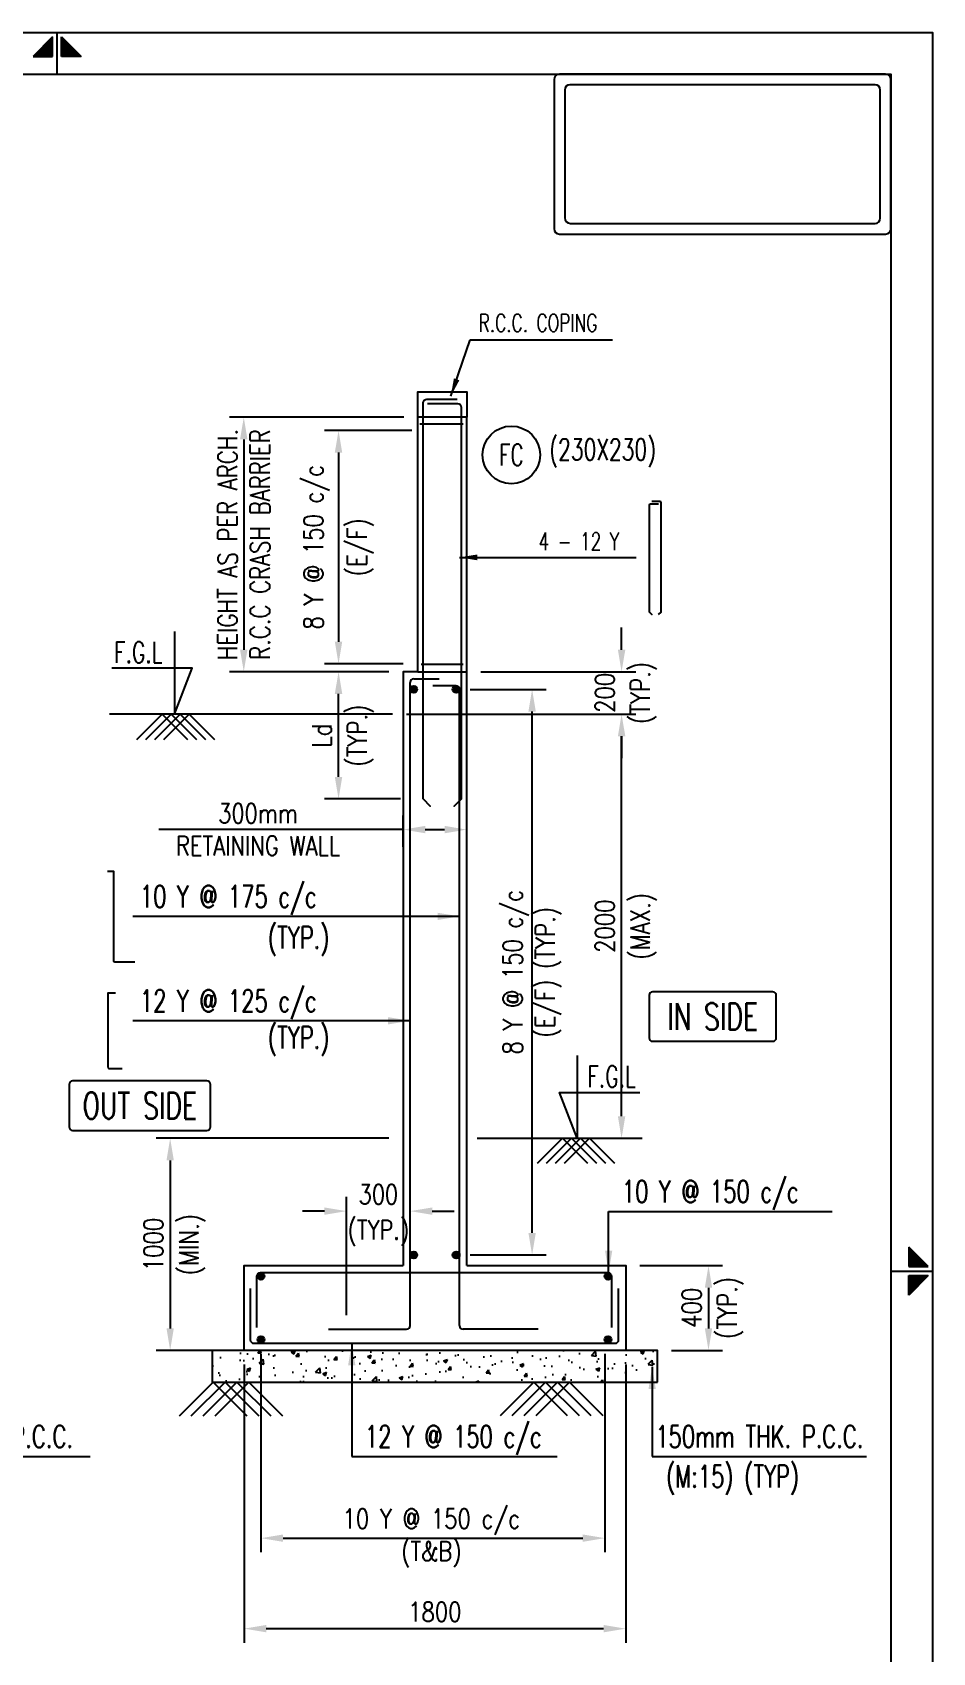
# Model space of a CAD drawing. Extents: x 345615 to 1272425, y -526289 to -156124.
# Drawn here: x 758682 to 771420, y -467106 to -444188 of the extents above; entities that cross this region are included whole.
import ezdxf
from ezdxf.enums import TextEntityAlignment as Align
from ezdxf.lldxf.tags import DXFTag

# ---------------------------------------------------------------- set-up
doc = ezdxf.new("R2010")
doc.units = 0
doc.header["$LTSCALE"] = 500
doc.header["$MEASUREMENT"] = 0
doc.header["$PDMODE"] = 35
doc.header["$PDSIZE"] = -15
doc.linetypes.add('HIDDEN2', pattern=[0.1875, 0.125, -0.0625])
doc.layers.get('DEFPOINTS').update_dxf_attribs({"color": 4})
for name, color, linetype in [('NO. BEAM', 3, 'Continuous'), ('PNA', 10, 'Continuous'), ('S-BEAM INNER', 4, 'HIDDEN2'), ('S-BEAM OUTER', 4, 'Continuous'), ('S-COLUMN', 1, 'Continuous'), ('S-COLUMN CIRCLE', 9, 'Continuous'), ('S-COLUMN NO', 2, 'Continuous'), ('S-COLUMN SIZES', 2, 'Continuous'), ('S-CONCRET LINE', 4, 'Continuous'), ('S-DIM-1', 5, 'Continuous'), ('S-DROP PANNEL', 3, 'Continuous'), ('S-FOOTING', 4, 'Continuous'), ('S-LEVEL SECTION', 3, 'Continuous'), ('S-PCC', 9, 'Continuous'), ('S-REINFORCEMENT', 6, 'Continuous'), ('S-RETAINING WALL', 6, 'Continuous'), ('S-STIRUPS)', 3, 'Continuous'), ('S-TEXT-1', 4, 'Continuous'), ('SCHEDULE LINE-1', 7, 'Continuous'), ('TEXT', 4, 'Continuous'), ('TEXT (SHEET)', 4, 'Continuous'), ('TITLE', 4, 'Continuous')]:
    doc.layers.add(name, color=color, linetype=linetype)
doc.styles.add('ROMANS', font='simplex.shx', dxfattribs={"width": 0.8, "height": 275, "bigfont": 'bigfont.shx'})
tags = doc.linetypes.add('HIDDEN', pattern=[0.375, 0.25, -0.125]).pattern_tags.tags
tags[6:7] = [DXFTag(74, 4), DXFTag(75, 0), DXFTag(340, '0'), DXFTag(46, 1.0), DXFTag(50, 0.0), DXFTag(44, 0.0), DXFTag(45, 0.0)]
tags[4:5] = [DXFTag(74, 4), DXFTag(75, 0), DXFTag(340, '0'), DXFTag(46, 1.0), DXFTag(50, 0.0), DXFTag(44, 0.0), DXFTag(45, 0.0)]
doc.dimstyles.new('dim100', dxfattribs={"dimtxt": 250, "dimasz": 250, "dimexe": 200, "dimexo": 200, "dimgap": 100, "dimtad": 1, "dimdec": 0, "dimzin": 0, "dimdsep": 46, "dimtxsty": 'ROMANS', "dimcen": 0, "dimclrd": 5, "dimclre": 5, "dimclrt": 4, "dimadec": 0, "dimazin": 0, "dimtfac": 1, "dimtdec": 0, "dimtix": 1, "dimtofl": 0, "dimtmove": 2, "dimatfit": 3, "dimfxl": 0, "dimtolj": 1, "dimtzin": 0, "dimlwd": -1, "dimlwe": -1, "dimarcsym": 0})
doc.dimstyles.new('dim25', dxfattribs={"dimtxt": 250, "dimasz": 250, "dimexe": 200, "dimexo": 200, "dimgap": 100, "dimtad": 1, "dimdec": 0, "dimlfac": 0.25, "dimzin": 0, "dimdsep": 46, "dimtxsty": 'ROMANS', "dimcen": 0, "dimclrd": 5, "dimclre": 5, "dimclrt": 4, "dimadec": 0, "dimazin": 0, "dimtfac": 1, "dimtdec": 0, "dimtix": 1, "dimtofl": 0, "dimtmove": 2, "dimatfit": 3, "dimfxl": 0, "dimtolj": 1, "dimtzin": 0, "dimlwd": -1, "dimlwe": -1, "dimarcsym": 0})
doc.dimstyles.new('dim33.33', dxfattribs={"dimtxt": 250, "dimasz": 250, "dimexe": 200, "dimexo": 200, "dimgap": 100, "dimtad": 1, "dimdec": 0, "dimlfac": 0.333331, "dimzin": 0, "dimdsep": 46, "dimtxsty": 'ROMANS', "dimcen": 0, "dimclrd": 5, "dimclre": 5, "dimclrt": 4, "dimadec": 0, "dimazin": 0, "dimtfac": 1, "dimtdec": 0, "dimtix": 1, "dimtofl": 0, "dimtmove": 2, "dimatfit": 3, "dimfxl": 0, "dimtolj": 1, "dimtzin": 0, "dimlwd": -1, "dimlwe": -1, "dimarcsym": 0})

# ---------------------------------------------------------------- blocks, each defined once
blk = doc.blocks.new('MID')
at = {"layer": 'TEXT'}
for p, q in [((8.94, 1.07), (4.27, 5.74)), ((4.27, 5.74), (4.27, 1.07)), ((0, 0), (10, 0)), ((4.27, 1.07), (8.94, 1.07)), ((8.94, -1.07), (4.27, -5.74)), ((4.27, -1.07), (8.94, -1.07)), ((4.27, -5.74), (4.27, -1.07))]:
    blk.add_line(p, q, dxfattribs=at)
for points in [[(4.27, 5.74), (8.94, 1.07), (4.27, 1.07)], [(4.27, -5.74), (8.94, -1.07), (4.27, -1.07)]]:
    blk.add_solid(points, dxfattribs=at)
blk = doc.blocks.new('A4')
at = {"layer": 'PNA', "color": 4}
blk.add_lwpolyline([(261008, -3862), (241268, -3862), (241268, 24056), (261008, 24056)], close=True, dxfattribs=at)
at = {"layer": 'PNA', "color": 3}
blk.add_lwpolyline([(260538, -3392), (241738, -3392), (241738, 23586), (260538, 23586)], close=True, dxfattribs=at)
at = {"layer": 'TEXT (SHEET)', "color": 4, "xscale": -46.99999999999999, "yscale": 46.99999999999999, "zscale": 46.99999999999999, "rotation": 270}
blk.add_blockref('MID', (251138, 23586), dxfattribs=at)
at = {"layer": 'TEXT (SHEET)', "color": 4, "xscale": 46.99999999999999, "yscale": 46.99999999999999, "zscale": 46.99999999999999}
blk.add_blockref('MID', (260538, 10097), dxfattribs=at)
blk = doc.blocks.new('*D698')
at = {"layer": 'DEFPOINTS', "color": 0}
for p in [(764827, -455464), (763927, -455907), (764827, -455907)]:
    blk.add_point(p, dxfattribs=at)
at = {"layer": 'S-DIM-1', "color": 5}
for p, q in [((763927, -455707), (763927, -455264)), ((764827, -455707), (764827, -455264))]:
    blk.add_line(p, q, dxfattribs=at)
at = {"layer": 'S-DIM-1', "color": 5, "lineweight": -3}
for p, q in [((763927, -455464), (760472, -455464)), ((764240, -455464), (764515, -455464))]:
    blk.add_line(p, q, dxfattribs=at)
at = {"layer": 'S-DIM-1', "color": 5}
for points in [[(764240, -455412), (764240, -455516), (763927, -455464)], [(764515, -455516), (764515, -455412), (764827, -455464)]]:
    blk.add_solid(points, dxfattribs=at)
at = {"layer": 'S-DIM-1', "color": 4, "insert": (761874, -455464), "char_height": 275, "attachment_point": 5, "style": 'ROMANS'}
blk.add_mtext('\\A1;{300mm\\PRETAINING WALL}', dxfattribs=at)
blk = doc.blocks.new('*D699')
at = {"layer": 'DEFPOINTS', "color": 0}
for p in [(761916, -462681), (766782, -462681), (766782, -465487)]:
    blk.add_point(p, dxfattribs=at)
at = {"layer": 'S-DIM-1', "color": 5}
for p, q in [((761916, -462881), (761916, -465687)), ((766782, -462881), (766782, -465687)), ((762228, -465487), (766470, -465487))]:
    blk.add_line(p, q, dxfattribs=at)
for points in [[(762228, -465435), (762228, -465539), (761916, -465487)], [(766470, -465539), (766470, -465435), (766782, -465487)]]:
    blk.add_solid(points, dxfattribs=at)
at = {"layer": 'S-DIM-1', "color": 4, "insert": (764327, -465487), "char_height": 275, "attachment_point": 5, "style": 'ROMANS'}
blk.add_mtext('\\A1;{10 Y @ 150 c/c\\P(T&B)}', dxfattribs=at)
blk = doc.blocks.new('*D700')
at = {"layer": 'DEFPOINTS', "color": 0}
for p in [(764250, -449819), (763014, -453119), (764130, -453119)]:
    blk.add_point(p, dxfattribs=at)
at = {"layer": 'S-DIM-1', "color": 5}
for p, q in [((764050, -449819), (762814, -449819)), ((763014, -450131), (763014, -452806)), ((763930, -453119), (762814, -453119))]:
    blk.add_line(p, q, dxfattribs=at)
for points in [[(763066, -450131), (762961, -450131), (763014, -449819)], [(762961, -452806), (763066, -452806), (763014, -453119)]]:
    blk.add_solid(points, dxfattribs=at)
at = {"layer": 'S-DIM-1', "color": 4, "char_height": 275, "attachment_point": 5, "rotation": 90, "style": 'ROMANS'}
for s, insert in [('\\A1;{8 Y @ 150 c/c', (762704, -451469)), ('(E/F)}', (763323, -451469))]:
    blk.add_mtext(s, dxfattribs=dict(at, insert=insert))
blk = doc.blocks.new('*D701')
at = {"layer": 'DEFPOINTS', "color": 0}
for p in [(764137, -449631), (761673, -453231), (763927, -453231)]:
    blk.add_point(p, dxfattribs=at)
at = {"layer": 'S-DIM-1', "color": 5}
for p, q in [((763937, -449631), (761473, -449631)), ((761673, -449944), (761673, -452919)), ((763727, -453231), (761473, -453231))]:
    blk.add_line(p, q, dxfattribs=at)
for points in [[(761725, -449944), (761620, -449944), (761673, -449631)], [(761620, -452919), (761725, -452919), (761673, -453231)]]:
    blk.add_solid(points, dxfattribs=at)
at = {"layer": 'S-DIM-1', "color": 4, "insert": (761673, -451431), "char_height": 275, "attachment_point": 5, "rotation": 90, "style": 'ROMANS'}
blk.add_mtext('\\A1;{HEIGHT AS PER ARCH.\\PR.C.C CRASH BARRIER}', dxfattribs=at)
blk = doc.blocks.new('*D702')
at = {"layer": 'DEFPOINTS', "color": 0}
for p in [(763014, -453231), (763927, -453231), (764092, -455031)]:
    blk.add_point(p, dxfattribs=at)
at = {"layer": 'S-DIM-1', "color": 5}
for p, q in [((763727, -453231), (762814, -453231)), ((763014, -454719), (763014, -453544)), ((763892, -455031), (762814, -455031))]:
    blk.add_line(p, q, dxfattribs=at)
for points in [[(763066, -453544), (762961, -453544), (763014, -453231)], [(762961, -454719), (763066, -454719), (763014, -455031)]]:
    blk.add_solid(points, dxfattribs=at)
at = {"layer": 'S-DIM-1', "color": 4, "char_height": 275, "attachment_point": 5, "rotation": 90, "style": 'ROMANS'}
for s, insert in [('(TYP.)}', (763323, -454131)), ('\\A1;{Ld', (762776, -454131))]:
    blk.add_mtext(s, dxfattribs=dict(at, insert=insert))
blk = doc.blocks.new('*D703')
at = {"layer": 'DEFPOINTS', "color": 0}
for p in [(761677, -462831), (767077, -462831), (767077, -466767)]:
    blk.add_point(p, dxfattribs=at)
at = {"layer": 'S-DIM-1', "color": 5}
for p, q in [((761677, -463031), (761677, -466967)), ((767077, -463031), (767077, -466967)), ((761990, -466767), (766765, -466767))]:
    blk.add_line(p, q, dxfattribs=at)
for points in [[(761990, -466715), (761990, -466819), (761677, -466767)], [(766765, -466819), (766765, -466715), (767077, -466767)]]:
    blk.add_solid(points, dxfattribs=at)
at = {"layer": 'S-DIM-1', "color": 4, "insert": (764377, -466529), "char_height": 275, "attachment_point": 5, "style": 'ROMANS'}
blk.add_mtext('\\A1;1800', dxfattribs=at)
blk = doc.blocks.new('*D704')
at = {"layer": 'DEFPOINTS', "color": 0}
for p in [(764827, -453231), (764827, -453831), (767019, -453831)]:
    blk.add_point(p, dxfattribs=at)
at = {"layer": 'S-DIM-1', "color": 5}
for p, q in [((767019, -452919), (767019, -452606)), ((765027, -453231), (767219, -453231)), ((765027, -453831), (767219, -453831)), ((767019, -454144), (767019, -454456))]:
    blk.add_line(p, q, dxfattribs=at)
for points in [[(766967, -452919), (767072, -452919), (767019, -453231)], [(767072, -454144), (766967, -454144), (767019, -453831)]]:
    blk.add_solid(points, dxfattribs=at)
at = {"layer": 'S-DIM-1', "color": 4, "char_height": 275, "attachment_point": 5, "rotation": 90, "style": 'ROMANS'}
for s, insert in [('\\A1;{200', (766782, -453531)), ('(TYP.)}', (767329, -453531))]:
    blk.add_mtext(s, dxfattribs=dict(at, insert=insert))
blk = doc.blocks.new('*D705')
at = {"layer": 'DEFPOINTS', "color": 0}
for p in [(764677, -453481), (765753, -453481), (764677, -461481)]:
    blk.add_point(p, dxfattribs=at)
at = {"layer": 'S-DIM-1', "color": 5}
for p, q in [((764877, -453481), (765953, -453481)), ((765753, -461169), (765753, -453794)), ((764877, -461481), (765953, -461481))]:
    blk.add_line(p, q, dxfattribs=at)
for points in [[(765805, -453794), (765701, -453794), (765753, -453481)], [(765701, -461169), (765805, -461169), (765753, -461481)]]:
    blk.add_solid(points, dxfattribs=at)
at = {"layer": 'S-DIM-1', "color": 4, "insert": (765753, -457481), "char_height": 275, "attachment_point": 5, "rotation": 90, "style": 'ROMANS'}
blk.add_mtext('\\A1;8 Y @ 150 c/c\\P(E/F) (TYP.)', dxfattribs=at)
blk = doc.blocks.new('*D706')
at = {"layer": 'DEFPOINTS', "color": 0}
for p in [(763927, -459831), (760631, -462831), (763477, -462831)]:
    blk.add_point(p, dxfattribs=at)
at = {"layer": 'S-DIM-1', "color": 5}
for p, q in [((763727, -459831), (760431, -459831)), ((760631, -460144), (760631, -462519)), ((763277, -462831), (760431, -462831))]:
    blk.add_line(p, q, dxfattribs=at)
for points in [[(760683, -460144), (760579, -460144), (760631, -459831)], [(760579, -462519), (760683, -462519), (760631, -462831)]]:
    blk.add_solid(points, dxfattribs=at)
at = {"layer": 'S-DIM-1', "color": 4, "char_height": 275, "attachment_point": 5, "rotation": 90, "style": 'ROMANS'}
for s, insert in [('\\A1;1000', (760394, -461331)), ('(MIN.)', (760941, -461331))]:
    blk.add_mtext(s, dxfattribs=dict(at, insert=insert))
blk = doc.blocks.new('*D707')
at = {"layer": 'DEFPOINTS', "color": 0}
for p in [(763777, -453831), (767019, -453831), (766649, -459831)]:
    blk.add_point(p, dxfattribs=at)
at = {"layer": 'S-DIM-1', "color": 5}
for p, q in [((763977, -453831), (767219, -453831)), ((767019, -459519), (767019, -454144)), ((766849, -459831), (767219, -459831))]:
    blk.add_line(p, q, dxfattribs=at)
for points in [[(767072, -454144), (766967, -454144), (767019, -453831)], [(766967, -459519), (767072, -459519), (767019, -459831)]]:
    blk.add_solid(points, dxfattribs=at)
at = {"layer": 'S-DIM-1', "color": 4, "char_height": 275, "attachment_point": 5, "rotation": 90, "style": 'ROMANS'}
for s, insert in [('\\A1;{2000', (766782, -456831)), ('(MAX.)}', (767329, -456831))]:
    blk.add_mtext(s, dxfattribs=dict(at, insert=insert))
blk = doc.blocks.new('*D708')
at = {"layer": 'DEFPOINTS', "color": 0}
for p in [(767077, -461631), (767527, -462831), (768249, -462831)]:
    blk.add_point(p, dxfattribs=at)
at = {"layer": 'S-DIM-1', "color": 5}
for p, q in [((767277, -461631), (768449, -461631)), ((768249, -461944), (768249, -462519)), ((767727, -462831), (768449, -462831))]:
    blk.add_line(p, q, dxfattribs=at)
for points in [[(768301, -461944), (768197, -461944), (768249, -461631)], [(768197, -462519), (768301, -462519), (768249, -462831)]]:
    blk.add_solid(points, dxfattribs=at)
at = {"layer": 'S-DIM-1', "color": 4, "char_height": 275, "attachment_point": 5, "rotation": 90, "style": 'ROMANS'}
for s, insert in [('\\A1;{400', (768011, -462231)), ('(TYP.)}', (768558, -462231))]:
    blk.add_mtext(s, dxfattribs=dict(at, insert=insert))
blk = doc.blocks.new('*D711')
at = {"layer": 'DEFPOINTS', "color": 0}
for p in [(764027, -460861), (764027, -462481), (763127, -462531)]:
    blk.add_point(p, dxfattribs=at)
at = {"layer": 'S-DIM-1', "color": 5}
for p, q in [((762814, -460861), (762502, -460861)), ((763127, -462331), (763127, -460661)), ((764027, -462281), (764027, -460661)), ((764340, -460861), (764652, -460861))]:
    blk.add_line(p, q, dxfattribs=at)
for points in [[(762814, -460913), (762814, -460809), (763127, -460861)], [(764340, -460809), (764340, -460913), (764027, -460861)]]:
    blk.add_solid(points, dxfattribs=at)
at = {"layer": 'S-DIM-1', "color": 4, "char_height": 275, "attachment_point": 5, "style": 'ROMANS'}
for s, insert in [('\\A1;{300', (763577, -460624)), ('(TYP.)}', (763577, -461171))]:
    blk.add_mtext(s, dxfattribs=dict(at, insert=insert))

msp = doc.modelspace()

# ---------------------------------------------------------------- hatches: boundary and pattern name
at = {"layer": 'S-PCC', "linetype": 'ByBlock'}
h = msp.add_hatch(dxfattribs=at)
h.set_pattern_fill('AR-CONC,_O', color=8, scale=75)
h.set_pattern_definition([(50, (709144.6, -205709.95), (537.9451, -47.0641), [56.25, -618.75]), (355, (709144.6, -205709.95), (-104.0635, 564.1441), [45, -495]), (100.45144, (709189.4, -205713.9), (433.8816, 517.08), [47.8051, -525.8566]), (46.1842, (709144.6, -205559.95), (800.431, -124.1395), [84.375, -928.125]), (96.63564, (709211.3, -205570.3), (700.9965, 730.589), [71.7078, -788.7853]), (351.18416, (709144.6, -205559.95), (700.9965, 730.589), [67.5, -742.5]), (21, (709219.6, -205597.45), (447.6803, -301.9642), [56.25, -618.75]), (326, (709219.6, -205597.45), (182.4865, 543.8625), [45, -495]), (71.45144, (709256.9, -205622.6), (630.1668, 241.8984), [47.8051, -525.8566]), (37.5, (709144.58, -205709.95), (9.11989, 249.67039), [0, -489, 0, -502.5, 0, -496.875]), (7.5, (709144.58, -205709.95), (197.30215, 295.80878), [0, -286.5, 0, -477.75, 0, -189.375]), (327.5, (708977.33, -205709.95), (400.36683, -16.91615), [0, -187.5, 0, -585, 0, -776.25]), (317.5, (708902.33, -205709.95), (437.38963, 75.07874), [0, -243.75, 0, -388.5, 0, -551.25])])
h.paths.add_polyline_path([(761227.316, -462831.08), (761227.316, -463281.08), (767527.316, -463281.08), (767527.316, -462831.08)])

# ---------------------------------------------------------------- linework, layer by layer
at = {"layer": 'NO. BEAM', "color": 7}
for points in [[(769158.252, -457759.176), (767458.252, -457759.176, 0.414213562), (767408.252, -457809.176), (767408.252, -458409.176, 0.414213562), (767458.252, -458459.176), (769158.252, -458459.176, 0.414213562), (769208.252, -458409.176), (769208.252, -457809.176, 0.414213562)], [(761151.104, -459019.001), (759251.104, -459019.001, 0.414213562), (759201.104, -459069.001), (759201.104, -459669.001, 0.414213562), (759251.104, -459719.001), (761151.104, -459719.001, 0.414213562), (761201.104, -459669.001), (761201.104, -459069.001, 0.414213562)]]:
    msp.add_lwpolyline(points, format="xyb", close=True, dxfattribs=at)
at = {"layer": 'S-BEAM INNER', "color": 8, "ltscale": 1500, "elevation": -24.95}
msp.add_lwpolyline([(764137.316, -453231.08), (764827.316, -453231.08)], dxfattribs=at)
at = {"layer": 'S-BEAM OUTER', "ltscale": 2, "elevation": -24.95}
msp.add_lwpolyline([(764137.316, -453231.08), (764137.316, -449631.08)], dxfattribs=at)
at = {"layer": 'S-COLUMN', "color": 8, "linetype": 'HIDDEN', "ltscale": 750, "elevation": -24.95}
msp.add_lwpolyline([(764827.316, -449631.08), (764137.316, -449631.08)], dxfattribs=at)
at = {"layer": 'S-COLUMN CIRCLE'}
msp.add_circle((765459.842, -450163.739, -24.95), 407.525, dxfattribs=at)
at = {"layer": 'S-CONCRET LINE'}
for p, q in [((764827.316, -449631.08, -24.95), (764137.316, -449631.08, -24.95)), ((764827.316, -453231.08, -24.95), (764827.316, -449631.08, -24.95))]:
    msp.add_line(p, q, dxfattribs=at)
at = {"layer": 'S-CONCRET LINE', "elevation": -24.95}
msp.add_lwpolyline([(764137.316, -449631.08), (764137.316, -449271.08), (764827.316, -449271.08), (764827.316, -449631.08)], close=True, dxfattribs=at)
at = {"layer": 'S-FOOTING', "elevation": -24.95}
for points in [[(761677.316, -462831.08), (761677.316, -461631.08), (763927.316, -461631.08)], [(764827.316, -461631.08), (767077.316, -461631.08), (767077.316, -462831.08), (761677.316, -462831.08)]]:
    msp.add_lwpolyline(points, dxfattribs=at)
at = {"layer": 'S-LEVEL SECTION'}
for p, q in [((763777.316, -453831.08, -24.95), (759772.083, -453831.08)), ((764977.316, -459831.08, -24.95), (767311.271, -459831.08))]:
    msp.add_line(p, q, dxfattribs=at)
for points in [[(760693.937, -452660.681), (760693.937, -453831.08), (760943.937, -453181.08), (759806.339, -453181.08)], [(766389.417, -458660.681), (766389.417, -459831.08), (766139.417, -459181.08), (767277.015, -459181.08)]]:
    msp.add_lwpolyline(points, dxfattribs=at)
at = {"layer": 'S-PCC', "color": 8}
for points in [[(760161.833, -454189.053), (760519.806, -453831.08), (760877.779, -454189.053)], [(760288.396, -454189.053), (760646.369, -453831.08), (761004.341, -454189.053)], [(760414.958, -454189.053), (760772.931, -453831.08), (761130.904, -454189.053)], [(760541.521, -454189.053), (760899.494, -453831.08), (761257.466, -454189.053)], [(766541.833, -460189.053), (766183.861, -459831.08), (765825.888, -460189.053)], [(766668.396, -460189.053), (766310.423, -459831.08), (765952.45, -460189.053)], [(766794.958, -460189.053), (766436.986, -459831.08), (766079.013, -460189.053)], [(766921.521, -460189.053), (766563.548, -459831.08), (766205.575, -460189.053)]]:
    msp.add_lwpolyline(points, dxfattribs=at)
at = {"layer": 'S-PCC', "color": 8, "linetype": 'ByBlock', "elevation": -24.95}
msp.add_lwpolyline([(767527.316, -463281.08), (767527.316, -462831.08), (761227.316, -462831.08), (761227.316, -463281.08)], close=True, dxfattribs=at)
at = {"layer": 'S-PCC', "color": 8, "elevation": -24.95}
for points in [[(760761.623, -463758.377), (761238.921, -463281.08), (761716.218, -463758.377)], [(760930.373, -463758.377), (761407.671, -463281.08), (761884.968, -463758.377)], [(761099.123, -463758.377), (761576.421, -463281.08), (762053.718, -463758.377)], [(761267.873, -463758.377), (761745.171, -463281.08), (762222.468, -463758.377)], [(766253.363, -463758.377), (765776.066, -463281.08), (765298.769, -463758.377)], [(766422.113, -463758.377), (765944.816, -463281.08), (765467.519, -463758.377)], [(766590.863, -463758.377), (766113.566, -463281.08), (765636.269, -463758.377)], [(766759.613, -463758.377), (766282.316, -463281.08), (765805.019, -463758.377)]]:
    msp.add_lwpolyline(points, dxfattribs=at)
at = {"layer": 'S-REINFORCEMENT', "color": 5}
for p, q in [((764027.316, -462481.08, -24.95), (764027.316, -453381.08, -24.95)), ((764077.316, -453331.08, -24.95), (764437.316, -453331.08, -24.95)), ((764677.316, -453431.08, -24.95), (764347.316, -453431.08, -24.95)), ((764727.316, -462481.08, -24.95), (764727.316, -453481.08, -24.95)), ((762872.316, -462531.08, -24.95), (763977.316, -462531.08, -24.95)), ((765837.316, -462531.08, -24.95), (764777.316, -462531.08, -24.95))]:
    msp.add_line(p, q, dxfattribs=at)
at = {"layer": 'S-REINFORCEMENT', "color": 5, "ltscale": 10, "elevation": -24.95}
for points in [[(764212.316, -455031.08), (764312.316, -455131.08), (764212.316, -455031.08), (764212.316, -449425.633, -0.414213562), (764262.316, -449375.633), (764692.316, -449375.633)], [(764752.316, -455031.08), (764652.316, -455131.08), (764752.316, -455031.08), (764752.316, -449491.912, 0.414213562), (764702.316, -449441.912), (764272.316, -449441.912)], [(767413.816, -452390.176), (767447.15, -452423.51), (767413.816, -452390.176), (767413.816, -450873.51, -0.414213562), (767430.483, -450856.843), (767543.816, -450856.843)], [(767543.816, -452423.51), (767577.15, -452390.176), (767577.15, -450840.176, 0.414213562), (767560.483, -450823.51), (767447.15, -450823.51)]]:
    msp.add_lwpolyline(points, format="xyb", dxfattribs=at)
at = {"layer": 'S-REINFORCEMENT', "color": 5, "const_width": 50}
for points, elevation in [([(764077.316, -453456.08, -1), (764077.316, -453506.08, -1)], -24.95), ([(764677.316, -453456.08, 1), (764677.316, -453506.08, 1)], -24.95), ([(764077.316, -461506.08, 1), (764077.316, -461456.08, 1)], -17444.192), ([(764677.316, -461506.08, -1), (764677.316, -461456.08, -1)], -24.95), ([(761916.459, -461756.08, -1), (761916.459, -461806.08, -1)], -36297.515), ([(766827.316, -461756.08, 1), (766827.316, -461806.08, 1)], -36297.515), ([(761916.459, -462706.08, 1), (761916.459, -462656.08, 1)], -36297.515), ([(766827.316, -462706.08, -1), (766827.316, -462656.08, -1)], -36297.515)]:
    msp.add_lwpolyline(points, format="xyb", close=True, dxfattribs=dict(at, elevation=elevation))
at = {"layer": 'S-REINFORCEMENT', "color": 5}
for points, elevation in [([(760132.718, -457341.71), (759849.385, -457341.71, -0.414213562), (759832.718, -457325.043), (759832.718, -456058.376), (759745.194, -456058.376)], -1024321.052), ([(759859.919, -457777.238), (759751.432, -457777.238), (759751.432, -458827.238, 0.414213562), (759768.099, -458843.905), (759951.432, -458843.905)], -24.95), ([(761859.214, -462506.08), (761859.214, -461781.08, -0.414213562), (761909.214, -461731.08), (766827.316, -461731.08, -0.414213562), (766877.316, -461781.08), (766877.316, -462506.08)], -24.95), ([(761765.622, -461956.08), (761765.622, -462681.08, 0.414213562), (761815.622, -462731.08), (766927.316, -462731.08, 0.414213562), (766977.316, -462681.08), (766977.316, -461956.08)], -24.95)]:
    msp.add_lwpolyline(points, format="xyb", dxfattribs=dict(at, elevation=elevation))
for centre in [(764077.316, -453481.08, 17394.292), (764677.316, -453481.08, 17394.292), (764077.316, -461481.08, -24.95), (764677.316, -461481.08, 17394.292), (761916.459, -461781.08, -24.95), (766827.316, -461781.08, -24.95), (761916.459, -462681.08, -24.95), (766827.316, -462681.08, -24.95)]:
    msp.add_circle(centre, 50, dxfattribs=at)
for centre, start, end in [((764077.316, -453381.08, -24.95), 90, 180), ((764677.316, -453481.08, -24.95), 0, 90), ((763977.316, -462481.08, -24.95), 270, 0), ((764777.316, -462481.08, -24.95), 180, 270)]:
    msp.add_arc(centre, 50, start, end, dxfattribs=at)
at = {"layer": 'S-RETAINING WALL', "color": 4, "ltscale": 2500, "elevation": -24.95}
for points in [[(764137.316, -453231.08), (763927.316, -453231.08), (763927.316, -461631.08)], [(764827.316, -461631.08), (764827.316, -453231.08)]]:
    msp.add_lwpolyline(points, dxfattribs=at)
at = {"layer": 'S-STIRUPS)', "color": 2, "ltscale": 750}
for p, q in [((764777.316, -449731.08, -24.95), (764165.283, -449731.08, -24.95)), ((764777.316, -453130.202, -24.95), (764181.715, -453130.202, -24.95))]:
    msp.add_line(p, q, dxfattribs=at)
at = {"layer": 'SCHEDULE LINE-1', "color": 2}
for points in [[(766064.011, -444852.515), (766064.011, -446964.516, 0.414213562), (766139.011, -447039.516), (770755.511, -447039.516, 0.414213562), (770830.511, -446964.516), (770830.511, -444852.515, 0.414213562), (770755.511, -444777.515), (766139.011, -444777.515, 0.414213562)], [(766214.011, -445002.515), (766214.011, -446809.516, 0.414213562), (766294.011, -446889.516), (770605.511, -446889.516, 0.414213562), (770680.511, -446814.516), (770680.511, -445002.515, 0.414213562), (770605.511, -444927.515), (766289.011, -444927.515, 0.414213562)]]:
    msp.add_lwpolyline(points, format="xyb", close=True, dxfattribs=at)

# ---------------------------------------------------------------- block references
at = {"xscale": 1.25523012566191, "yscale": 1.25523012566191, "zscale": 1.25523012566191}
msp.add_blockref('A4', (443794.853, -474383.882), dxfattribs=at)

# ---------------------------------------------------------------- texts
at = {"layer": 'S-COLUMN NO', "style": 'ROMANS', "width": 0.7}
msp.add_text('FC', height=300, dxfattribs=at).set_placement((765459.842, -450163.739, -24.95), align=Align.MIDDLE)
at = {"layer": 'S-COLUMN SIZES', "style": 'ROMANS', "width": 0.7}
msp.add_text('(230X230)', height=300, dxfattribs=at).set_placement((765995.003, -450088.097, -24.95), align=Align.MIDDLE_LEFT)
at = {"layer": 'S-LEVEL SECTION', "style": 'ROMANS', "width": 0.7}
for p in [(759837.924, -452956.08), (766535.43, -458956.08)]:
    msp.add_text('F.G.L', height=300, dxfattribs=at).set_placement(p, align=Align.MIDDLE_LEFT)
at = {"layer": 'S-TEXT-1', "style": 'ROMANS', "width": 0.7}
for s, height, p in [('R.C.C. COPING', 250, (764997.816, -448296.826, -24.95)), ('4 - 12 Y', 250, (765846.65, -451388.691, -24.95)), ('10 Y @ 175 c/c', 312.5, (760202.77, -456410.46, -24.95)), ('(TYP.)', 312.5, (762015.27, -456991.71, -1024321.052)), ('12 Y @ 125 c/c', 312.5, (760202.77, -457887.366, -24.95)), ('(TYP.)', 312.5, (762015.27, -458405.223, -24.95)), ('10 Y @ 150 c/c', 312.5, (767023.623, -460583.549, -12.885)), ('12 Y @ 150 c/c', 312.5, (763388.349, -464049.83, -12.885)), ('150mm THK. P.C.C.', 312.5, (756312.165, -464049.83, -12.885)), ('150mm THK. P.C.C.', 312.5, (767497.505, -464049.83, -12.885)), ('(M:15) (TYP)', 312.5, (767648.467, -464612.33, -12.885))]:
    msp.add_text(s, height=height, dxfattribs=at).set_placement(p, align=Align.MIDDLE_LEFT)
at = {"layer": 'TITLE', "color": 2, "style": 'ROMANS', "width": 0.7}
for s, p in [('IN SIDE', (768308.252, -458109.176, -24.95)), ('OUT SIDE', (760201.104, -459369.001, -24.95))]:
    msp.add_text(s, height=375, dxfattribs=at).set_placement(p, align=Align.MIDDLE_CENTER)

# ---------------------------------------------------------------- dimensions: what is measured, and where the dimension line sits
at = {"layer": 'S-DIM-1'}
for base, p1, p2, angle, text, override, picture, middle in [((761672.537, -453231.08, -24.95), (764137.316, -449631.08, -24.95), (763927.316, -453231.08, -24.95), 90, '{HEIGHT AS PER ARCH.\\XR.C.C CRASH BARRIER}', {"dimtxt": 312.5, "dimasz": 312.5, "dimtmove": 0}, '*D701', (761672.537, -451431.08, -24.95)), ((765753.089, -453481.08, -24.95), (764677.316, -461481.08, -24.95), (764677.316, -453481.08, -24.95), 90, '8 Y @ 150 c/c\\X(E/F) (TYP.)', {"dimtxt": 312.5, "dimasz": 312.5, "dimtxsty": 'ROMANS', "dimtmove": 0}, '*D705', (765753.089, -457481.08, -24.95)), ((766782.316, -465486.672, -36297.515), (761915.9, -462681.08, -36322.509), (766782.316, -462681.08, -36297.515), 180, '{10 Y @ 150 c/c\\X(T&B)}', {"dimtxt": 312.5, "dimasz": 312.5, "dimtxsty": 'ROMANS', "dimtmove": 0}, '*D699', (764326.608, -465486.672, -36297.515))]:
    dim = msp.add_linear_dim(base=base, p1=p1, p2=p2, angle=angle, text=text, dimstyle='dim33.33', override=override, dxfattribs=at)
    dim.commit()
    dim.dimension.update_dxf_attribs({"geometry": picture, "text_midpoint": middle, "dimtype": 160})
for base, p1, p2, angle, text, override, picture, middle in [((763013.537, -453118.58, -106592.514), (764249.816, -449818.58, -106592.514), (764129.816, -453118.58, -106592.514), 90, '{8 Y @ 150 c/c\\X (E/F)}', {"dimtxt": 312.5, "dimasz": 312.5, "dimtxsty": 'ROMANS', "dimtmove": 0}, '*D700', (763013.537, -451468.58, -106592.514)), ((767019.449, -453831.08, -24.95), (764827.316, -453231.08, -24.95), (764827.316, -453831.08, -24.95), 90, '{<>\\X(TYP.)}', {"dimtxt": 312.5, "dimasz": 312.5, "dimtmove": 0}, '*D704', (767019.449, -453531.08, -24.95)), ((763013.537, -453231.08, -24.95), (764092.316, -455031.08, -24.95), (763927.316, -453231.08, -24.95), 270, '{Ld\\X(TYP.)}', {"dimtxt": 312.5, "dimasz": 312.5, "dimtmove": 0}, '*D702', (763013.537, -454131.08, -24.95)), ((767019.449, -453831.08, -24.95), (766648.661, -459831.08, -24.95), (763777.316, -453831.08, -24.95), 270, '{<>\\X(MAX.)}', {"dimtxt": 312.5, "dimasz": 312.5, "dimtxsty": 'ROMANS', "dimtmove": 0}, '*D707', (767019.449, -456831.08, -24.95)), ((760631.174, -462831.08, -24.95), (763927.316, -459831.08, -24.95), (763477.316, -462831.08, -49.9), 90, '<>\\X(MIN.)', {"dimtxt": 312.5, "dimasz": 312.5, "dimtmove": 0}, '*D706', (760631.174, -461331.08, -24.95)), ((768248.828, -462831.08, -24.95), (767077.316, -461631.08, -24.95), (767527.316, -462831.08, -24.95), 90, '{<>\\X(TYP.)}', {"dimtxt": 312.5, "dimasz": 312.5, "dimtmove": 0}, '*D708', (768248.828, -462231.08, -24.95))]:
    dim = msp.add_linear_dim(base=base, p1=p1, p2=p2, angle=angle, text=text, dimstyle='dim33.33', override=override, dxfattribs=at)
    dim.commit()
    dim.dimension.update_dxf_attribs({"geometry": picture, "text_midpoint": middle})
dim = msp.add_linear_dim(base=(764827.316, -455464.168, -24.95), p1=(763927.316, -455907.106, -24.95), p2=(764827.316, -455907.106, -24.95), text='{<>mm\\XRETAINING WALL}', dimstyle='dim33.33', override={"dimtxt": 312.5, "dimasz": 312.5, "dimtxsty": 'ROMANS', "dimtofl": 1, "dimtmove": 0, "dimlwd": 65533}, dxfattribs=at)
dim.commit()
dim.dimension.update_dxf_attribs({"geometry": '*D698', "text_midpoint": (761874.191, -455464.168, -24.95), "dimtype": 160})
dim = msp.add_linear_dim(base=(764027.316, -460861.157), p1=(763126.621, -462531.08, -24.95), p2=(764027.316, -462481.08, -24.95), text='{<>\\X(TYP.)}', dimstyle='dim33.33', override={"dimtxt": 312.5, "dimasz": 312.5, "dimtxsty": 'ROMANS', "dimtmove": 0}, dxfattribs=at)
dim.commit()
dim.dimension.update_dxf_attribs({"geometry": '*D711', "text_midpoint": (763576.969, -460861.157)})
dim = msp.add_linear_dim(base=(767077.316, -466766.618, -24.95), p1=(761677.316, -462831.08, -24.95), p2=(767077.316, -462831.08, -24.95), dimstyle='dim33.33', override={"dimtxt": 312.5, "dimasz": 312.5, "dimtmove": 0}, dxfattribs=at)
dim.commit()
dim.dimension.update_dxf_attribs({"geometry": '*D703', "text_midpoint": (764377.316, -466529.118, -24.95)})

# ---------------------------------------------------------------- leaders
for points, dimstyle in [([(764603.207, -449331.08, -24.95), (764877.816, -448536.826, -24.95), (766890.314, -448536.826, -24.95)], 'dim33.33'), ([(764727.316, -451613.691, -24.95), (767223.513, -451613.691, -24.95)], 'dim100')]:
    msp.add_leader(points, dimstyle=dimstyle, dxfattribs=at)
for points in [[(766836.123, -461731.08, -24.95), (766836.123, -460864.799, -24.95), (769996.888, -460864.799, -24.95)], [(763200.849, -462731.08, -24.95), (763200.849, -464331.08, -24.95), (766108.612, -464331.08, -24.95)], [(756124.665, -463064.975, -37.015), (756124.665, -464331.08, -37.015), (759501.445, -464331.08, -37.015)], [(767451.349, -463064.975, -37.015), (767451.349, -464331.08, -37.015), (770483.129, -464331.08, -37.015)]]:
    msp.add_leader(points, dimstyle='dim25', override={"dimasz": 312.5}, dxfattribs=at)
at = {"layer": 'S-DROP PANNEL'}
for points in [[(764727.316, -456691.71, -1024321.052), (760103.15, -456691.71, -1024321.052)], [(764027.316, -458168.616, -1024321.052), (760103.15, -458168.616, -1024321.052)]]:
    msp.add_leader(points, dimstyle='dim100', override={"dimasz": 312.5, "dimtad": 0, "dimarcsym": 1}, dxfattribs=at)

doc.saveas('drawing.dxf')
